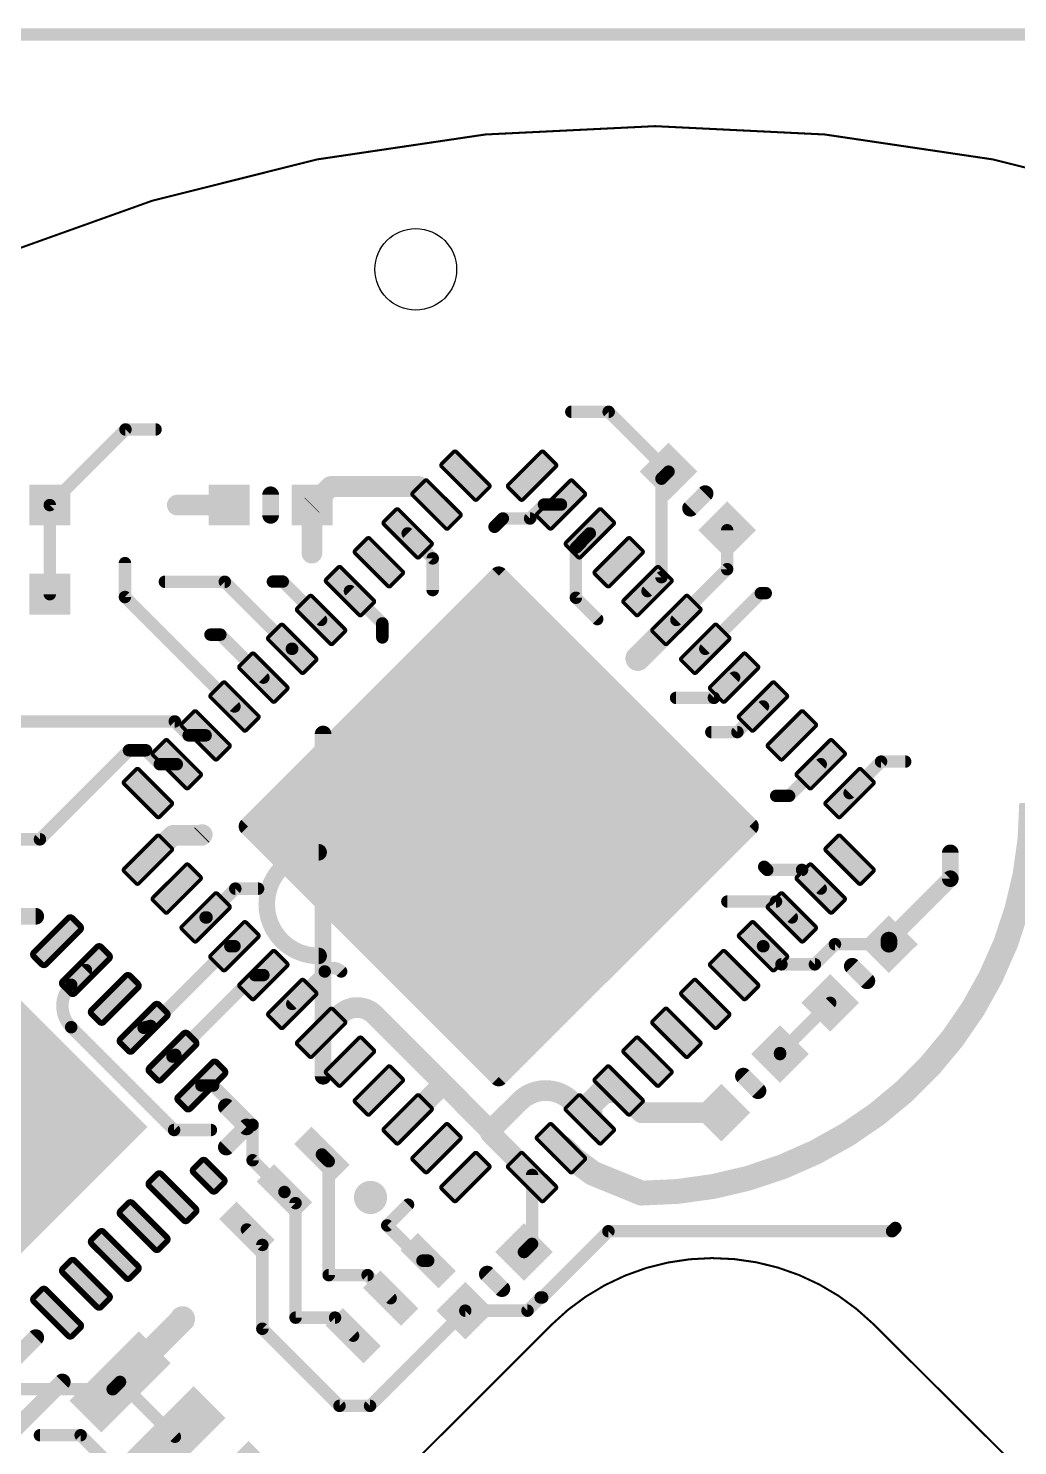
# Model space of a CAD drawing. Extents: x -0.24 to 1.71, y -0.99 to 0.81.
# Drawn here: x 0.538 to 1.015, y 0.126 to 0.81 of the extents above; entities that cross this region are included whole.
import ezdxf

# ---------------------------------------------------------------- set-up
doc = ezdxf.new("R2010")
doc.units = 0
for name, color, linetype in [('1', 12, 'CONTINUOUS'), ('20', 31, 'CONTINUOUS'), ('21', 253, 'CONTINUOUS'), ('22', 253, 'CONTINUOUS')]:
    doc.layers.add(name, color=color, linetype=linetype)

# ---------------------------------------------------------------- blocks, each defined once
blk = doc.blocks.new('RECT')
blk.add_solid([(-0.5, -0.5), (0.5, -0.5), (-0.5, 0.5), (0.5, 0.5)])
blk = doc.blocks.new('RECT117856X44800R50')
at = {"const_width": 0.002756}
blk.add_lwpolyline([(0.013122, -0.002756), (0.013122, 0.002756, 0.414214), (0.011744, 0.004134), (-0.011744, 0.004134, 0.414214), (-0.013122, 0.002756), (-0.013122, -0.002756, 0.414214), (-0.011744, -0.004134), (0.011744, -0.004134, 0.414214)], format="xyb", close=True, dxfattribs=at)
blk.add_solid([(-0.012433, -0.003445), (0.012433, -0.003445), (-0.012433, 0.003445), (0.012433, 0.003445)])
blk = doc.blocks.new('RECT73152X44800R50')
at = {"const_width": 0.002756}
blk.add_lwpolyline([(0.007622, -0.002756), (0.007622, 0.002756, 0.414214), (0.006244, 0.004134), (-0.006244, 0.004134, 0.414214), (-0.007622, 0.002756), (-0.007622, -0.002756, 0.414214), (-0.006244, -0.004134), (0.006244, -0.004134, 0.414214)], format="xyb", close=True, dxfattribs=at)
blk.add_solid([(-0.006933, -0.003445), (0.006933, -0.003445), (-0.006933, 0.003445), (0.006933, 0.003445)])
blk = doc.blocks.new('RECT48000X105664R30')
at = {"const_width": 0.001772}
blk.add_lwpolyline([(0.00502, -0.011228), (0.00502, 0.011228, 0.414214), (0.004134, 0.012114), (-0.004134, 0.012114, 0.414214), (-0.00502, 0.011228), (-0.00502, -0.011228, 0.414214), (-0.004134, -0.012114), (0.004134, -0.012114, 0.414214)], format="xyb", close=True, dxfattribs=at)
blk.add_solid([(-0.004577, -0.011671), (0.004577, -0.011671), (-0.004577, 0.011671), (0.004577, 0.011671)])
blk = doc.blocks.new('RECT731520X731520R5')
at = {"const_width": 0.0045}
blk.add_lwpolyline([(0.08775, -0.0855), (0.08775, 0.0855, 0.414214), (0.0855, 0.08775), (-0.0855, 0.08775, 0.414214), (-0.08775, 0.0855), (-0.08775, -0.0855, 0.414214), (-0.0855, -0.08775), (0.0855, -0.08775, 0.414214)], format="xyb", close=True, dxfattribs=at)
blk.add_solid([(-0.0865, -0.0865), (0.0865, -0.0865), (-0.0865, 0.0865), (0.0865, 0.0865)])

msp = doc.modelspace()

# ---------------------------------------------------------------- linework, layer by layer
at = {"layer": '1'}
for points, const_width in [([(1.7075, 0.807), (-0.2395, 0.807)], 0.006), ([(0.8, 0.625), (0.818, 0.625)], 0.006), ([(0.818, 0.625), (0.846858, 0.596142)], 0.006), ([(0.5485, 0.58), (0.585, 0.6165)], 0.006), ([(0.585, 0.6165), (0.5995, 0.6165)], 0.006), ([(0.843466, 0.592751), (0.846858, 0.596142)], 0.006), ([(0.843466, 0.592751), (0.843466, 0.545225)], 0.006), ([(0.675, 0.58), (0.683983, 0.588983)], 0.01), ([(0.683983, 0.588983), (0.726291, 0.588983)], 0.01), ([(0.726291, 0.588983), (0.735006, 0.580268)], 0.01), ([(0.5485, 0.58), (0.5485, 0.537)], 0.006), ([(0.635, 0.58), (0.61, 0.58)], 0.01), ([(0.675, 0.58), (0.674883, 0.579883)], 0.01), ([(0.674883, 0.579883), (0.674883, 0.556826)], 0.01), ([(0.78682, 0.580268), (0.780105, 0.573553)], 0.006), ([(0.794993, 0.580268), (0.78682, 0.580268)], 0.006), ([(0.766972, 0.573553), (0.762959, 0.569541)], 0.006), ([(0.780105, 0.573553), (0.766972, 0.573553)], 0.006), ([(0.721087, 0.566349), (0.733142, 0.554294)], 0.006), ([(0.808913, 0.566349), (0.804913, 0.562349)], 0.006), ([(0.875142, 0.549062), (0.875142, 0.567858)], 0.006), ([(0.804913, 0.562175), (0.802198, 0.559461)], 0.006), ([(0.802198, 0.559461), (0.802198, 0.535302)], 0.006), ([(0.804913, 0.562349), (0.804913, 0.562175)], 0.006), ([(0.584748, 0.535655), (0.584748, 0.552)], 0.006), ([(0.733142, 0.554294), (0.733142, 0.538985)], 0.006), ([(0.836752, 0.53851), (0.843466, 0.545225)], 0.006), ([(0.850671, 0.524591), (0.875142, 0.549062)], 0.006), ([(0.604, 0.543), (0.632907, 0.543)], 0.006), ([(0.665235, 0.510671), (0.632907, 0.543)], 0.006), ([(0.660825, 0.543094), (0.656094, 0.543094)], 0.006), ([(0.679329, 0.524591), (0.660825, 0.543094)], 0.006), ([(0.693248, 0.53851), (0.708848, 0.52291)], 0.006), ([(0.864591, 0.510671), (0.891419, 0.5375)], 0.006), ([(0.891419, 0.5375), (0.89375, 0.5375)], 0.006), ([(0.63757, 0.482832), (0.584748, 0.535655)], 0.006), ([(0.802198, 0.535302), (0.8125, 0.525)], 0.006), ([(0.850671, 0.524591), (0.832081, 0.506)], 0.012), ([(0.626, 0.5175), (0.630742, 0.5175)], 0.006), ([(0.65149, 0.496752), (0.630742, 0.5175)], 0.006), ([(0.708848, 0.52291), (0.708848, 0.516152)], 0.006), ([(0.665409, 0.510671), (0.665235, 0.510671)], 0.006), ([(0.832081, 0.506), (0.832, 0.506)], 0.01), ([(0.868758, 0.487), (0.87851, 0.496752)], 0.006), ([(0.868758, 0.487), (0.8505, 0.487)], 0.006), ([(0.89243, 0.482832), (0.880087, 0.47049)], 0.006), ([(0.608763, 0.475628), (0.531878, 0.475628)], 0.006), ([(0.615477, 0.468913), (0.608763, 0.475628)], 0.006), ([(0.623651, 0.468913), (0.615477, 0.468913)], 0.006), ([(0.880087, 0.47049), (0.86751, 0.47049)], 0.006), ([(0.73, 0.46), (0.716, 0.46)], 0.012), ([(0.765, 0.425), (0.73, 0.46)], 0.012), ([(0.586708, 0.461708), (0.54375, 0.41875)], 0.006), ([(0.594843, 0.461708), (0.586708, 0.461708)], 0.006), ([(0.601558, 0.454993), (0.594843, 0.461708)], 0.006), ([(0.934188, 0.441074), (0.949364, 0.45625)], 0.006), ([(0.949364, 0.45625), (0.961, 0.45625)], 0.006), ([(0.609732, 0.454993), (0.601558, 0.454993)], 0.006), ([(0.920268, 0.454993), (0.904994, 0.439719)], 0.006), ([(0.904994, 0.439719), (0.898781, 0.439719)], 0.006), ([(0.596157, 0.408926), (0.607872, 0.420641)], 0.01), ([(0.607872, 0.420641), (0.621641, 0.420641)], 0.01), ([(0.621641, 0.420641), (0.622, 0.421)], 0.01), ([(0.54375, 0.41875), (0.48125, 0.41875)], 0.006), ([(0.595812, 0.408926), (0.596157, 0.408926)], 0.01), ([(0.98275, 0.41225), (0.98275, 0.39975)], 0.008), ([(0.894494, 0.404006), (0.893, 0.4055)], 0.006), ([(0.911268, 0.404006), (0.894494, 0.404006)], 0.006), ([(0.911268, 0.404006), (0.920268, 0.395006)], 0.006), ([(0.98275, 0.39975), (0.953142, 0.370142)], 0.008), ([(0.637961, 0.394961), (0.624087, 0.381087)], 0.006), ([(0.648961, 0.394961), (0.637961, 0.394961)], 0.006), ([(0.898696, 0.38874), (0.87524, 0.38874)], 0.006), ([(0.906349, 0.381087), (0.898696, 0.38874)], 0.006), ([(0.623651, 0.381087), (0.624087, 0.381087)], 0.006), ([(0.63557, 0.367168), (0.597121, 0.328718)], 0.006), ([(0.63757, 0.367168), (0.63557, 0.367168)], 0.006), ([(0.89243, 0.367168), (0.892603, 0.367168)], 0.006), ([(0.892603, 0.367168), (0.901318, 0.358453)], 0.006), ([(0.927142, 0.368142), (0.917453, 0.358453)], 0.006), ([(0.953142, 0.368142), (0.927142, 0.368142)], 0.006), ([(0.953142, 0.368142), (0.953142, 0.370142)], 0.008), ([(0.565922, 0.35568), (0.558827, 0.348585)], 0.006), ([(0.64749, 0.353248), (0.60904, 0.314798)], 0.006), ([(0.64749, 0.353248), (0.65149, 0.353248)], 0.006), ([(0.681081, 0.355), (0.665409, 0.339329)], 0.006), ([(0.917453, 0.358453), (0.901318, 0.358453)], 0.006), ([(0.924858, 0.339858), (0.900642, 0.315642)], 0.006), ([(0.688389, 0.334124), (0.679674, 0.325409)], 0.01), ([(0.70514, 0.334124), (0.737382, 0.301882)], 0.01), ([(0.558827, 0.328127), (0.608429, 0.278524)], 0.006), ([(0.59376, 0.327841), (0.597121, 0.328718)], 0.006), ([(0.679329, 0.325409), (0.679674, 0.325409)], 0.01), ([(0.60768, 0.313922), (0.60904, 0.314798)], 0.006), ([(0.900642, 0.315142), (0.900642, 0.315642)], 0.006), ([(0.621599, 0.300002), (0.627273, 0.300002)], 0.006), ([(0.627273, 0.300002), (0.646305, 0.280971)], 0.006), ([(0.721151, 0.283651), (0.738382, 0.300882)], 0.01), ([(0.737382, 0.301882), (0.737382, 0.301797)], 0.01), ([(0.737382, 0.301797), (0.744553, 0.294626)], 0.01), ([(0.744553, 0.294626), (0.738382, 0.300882)], 0.01), ([(0.815832, 0.29757), (0.808913, 0.290651)], 0.012), ([(0.822832, 0.29757), (0.815832, 0.29757)], 0.012), ([(0.823178, 0.29757), (0.822832, 0.29757)], 0.01), ([(0.83389, 0.286858), (0.823178, 0.29757)], 0.01), ([(0.759366, 0.279609), (0.744553, 0.294626)], 0.01), ([(0.775101, 0.292366), (0.762344, 0.279609)], 0.01), ([(0.808913, 0.283651), (0.800198, 0.292366)], 0.01), ([(0.808913, 0.290651), (0.808913, 0.283651)], 0.012), ([(0.721087, 0.283651), (0.721151, 0.283651)], 0.01), ([(0.872358, 0.286858), (0.83389, 0.286858)], 0.01), ([(0.608429, 0.278524), (0.626212, 0.278524)], 0.006), ([(0.646305, 0.280971), (0.646305, 0.263945)], 0.006), ([(0.761352, 0.279609), (0.759366, 0.279609)], 0.01), ([(0.761352, 0.279609), (0.762344, 0.279609)], 0.01), ([(0.77256, 0.265402), (0.761352, 0.276609)], 0.01), ([(0.794993, 0.269732), (0.795962, 0.269732)], 0.012), ([(0.795962, 0.269732), (0.801043, 0.264651)], 0.012), ([(0.646305, 0.263945), (0.661638, 0.248612)], 0.006), ([(0.679733, 0.266707), (0.683, 0.26344)], 0.006), ([(0.77256, 0.265326), (0.77256, 0.265402)], 0.01), ([(0.781074, 0.256812), (0.77256, 0.265326)], 0.01), ([(0.801043, 0.264651), (0.810374, 0.257665)], 0.012), ([(0.683, 0.26344), (0.683, 0.2085)], 0.006), ([(0.781074, 0.255812), (0.781074, 0.256812)], 0.01), ([(0.810374, 0.257665), (0.83384, 0.248065)], 0.012), ([(0.781074, 0.223574), (0.781074, 0.256812)], 0.006), ([(0.661638, 0.248612), (0.667, 0.24325)], 0.006), ([(0.667, 0.24325), (0.667, 0.188)], 0.006), ([(0.72125, 0.2425), (0.71122, 0.23247)], 0.006), ([(0.651, 0.223059), (0.643543, 0.230516)], 0.006), ([(0.728207, 0.215483), (0.71122, 0.23247)], 0.006), ([(0.785938, 0.197723), (0.817891, 0.229676)], 0.006), ([(0.954676, 0.229676), (0.817891, 0.229676)], 0.006), ([(0.95625, 0.23125), (0.954676, 0.229676)], 0.006), ([(0.651, 0.182644), (0.651, 0.223059)], 0.006), ([(0.777142, 0.219642), (0.781074, 0.223574)], 0.006), ([(0.728207, 0.215483), (0.730957, 0.215483)], 0.006), ([(0.683, 0.2085), (0.70175, 0.2085)], 0.006), ([(0.712862, 0.197388), (0.70175, 0.2085)], 0.006), ([(0.785223, 0.197723), (0.778858, 0.191358)], 0.006), ([(0.785223, 0.197723), (0.785938, 0.197723)], 0.006), ([(0.58237, 0.156984), (0.6125, 0.187114)], 0.012), ([(0.6125, 0.187114), (0.6125, 0.1875)], 0.012), ([(0.748858, 0.191358), (0.70293, 0.14543)], 0.006), ([(0.778858, 0.191358), (0.748858, 0.191358)], 0.006), ([(0.688214, 0.14543), (0.651, 0.182644)], 0.006), ([(0.667, 0.188), (0.686059, 0.188)], 0.006), ([(0.686059, 0.188), (0.694766, 0.179293)], 0.006), ([(0.578823, 0.153437), (0.58237, 0.156984)], 0.006), ([(0.58237, 0.156984), (0.58237, 0.156984)], 0.006), ([(0.58237, 0.156984), (0.608817, 0.130537)], 0.006), ([(0.493399, 0.153437), (0.578823, 0.153437)], 0.006), ([(0.70293, 0.14543), (0.688214, 0.14543)], 0.006), ([(0.54375, 0.13125), (0.563384, 0.13125)], 0.006), ([(0.563384, 0.13125), (0.596456, 0.098178)], 0.006)]:
    msp.add_lwpolyline(points, dxfattribs=dict(at, const_width=const_width))
for points, const_width in [([(0.8, 0.6265, 1), (0.8, 0.6235)], 0.003), ([(0.819061, 0.626061, 1), (0.816939, 0.623939)], 0.003), ([(0.818, 0.6235, 1), (0.818, 0.6265)], 0.003), ([(0.585, 0.618, 1), (0.585, 0.615)], 0.003), ([(0.586061, 0.615439, 1), (0.583939, 0.617561)], 0.003), ([(0.5995, 0.615, 1), (0.5995, 0.618)], 0.003), ([(0.844966, 0.592751, 1), (0.841966, 0.592751)], 0.003), ([(0.842406, 0.593811, 1), (0.844527, 0.59169)], 0.003), ([(0.847918, 0.595081, 1), (0.845797, 0.597203)], 0.003), ([(0.845797, 0.595081, 1), (0.847918, 0.597203)], 0.003), ([(0.683983, 0.591483, 1), (0.683983, 0.586483)], 0.005), ([(0.685751, 0.587216, 1), (0.682216, 0.590751)], 0.005), ([(0.728059, 0.590751, 1), (0.724524, 0.587216)], 0.005), ([(0.726291, 0.586483, 1), (0.726291, 0.591483)], 0.005), ([(0.55, 0.58, 1), (0.547, 0.58)], 0.003), ([(0.547439, 0.581061, 1), (0.549561, 0.578939)], 0.003), ([(0.61, 0.5825, 1), (0.61, 0.5775)], 0.005), ([(0.635, 0.5775, 1), (0.635, 0.5825)], 0.005), ([(0.677383, 0.579883, 1), (0.672383, 0.579883)], 0.005), ([(0.673115, 0.581651, 1), (0.676651, 0.578115)], 0.005), ([(0.673232, 0.581768, 1), (0.676768, 0.578232)], 0.005), ([(0.676768, 0.578232, 1), (0.673232, 0.581768)], 0.005), ([(0.733239, 0.578501, 1), (0.736774, 0.582036)], 0.005), ([(0.78682, 0.581768, 1), (0.78682, 0.578768)], 0.003), ([(0.787881, 0.579208, 1), (0.785759, 0.581329)], 0.003), ([(0.794993, 0.578768, 1), (0.794993, 0.581768)], 0.003), ([(0.766972, 0.575053, 1), (0.766972, 0.572053)], 0.003), ([(0.768032, 0.572493, 1), (0.765911, 0.574614)], 0.003), ([(0.779044, 0.574614, 1), (0.781166, 0.572493)], 0.003), ([(0.780105, 0.572053, 1), (0.780105, 0.575053)], 0.003), ([(0.722148, 0.56741, 1), (0.720026, 0.565288)], 0.003), ([(0.761898, 0.570602, 1), (0.76402, 0.56848)], 0.003), ([(0.809974, 0.565288, 1), (0.807852, 0.56741)], 0.003), ([(0.876642, 0.567858, 1), (0.873642, 0.567858)], 0.003), ([(0.803698, 0.559461, 1), (0.800698, 0.559461)], 0.003), ([(0.801138, 0.560521, 1), (0.803259, 0.5584)], 0.003), ([(0.806413, 0.562349, 1), (0.803413, 0.562349)], 0.003), ([(0.803852, 0.56341, 1), (0.805974, 0.561288)], 0.003), ([(0.803413, 0.562175, 1), (0.806413, 0.562175)], 0.003), ([(0.805974, 0.561115, 1), (0.803852, 0.563236)], 0.003), ([(0.586248, 0.552, 1), (0.583248, 0.552)], 0.003), ([(0.672383, 0.556826, 1), (0.677383, 0.556826)], 0.005), ([(0.734642, 0.554294, 1), (0.731642, 0.554294)], 0.003), ([(0.732082, 0.553233, 1), (0.734203, 0.555354)], 0.003), ([(0.844527, 0.544164, 1), (0.842406, 0.546285)], 0.003), ([(0.873642, 0.549062, 1), (0.876642, 0.549062)], 0.003), ([(0.876203, 0.548001, 1), (0.874081, 0.550122)], 0.003), ([(0.604, 0.5445, 1), (0.604, 0.5415)], 0.003), ([(0.633967, 0.544061, 1), (0.631846, 0.541939)], 0.003), ([(0.632907, 0.5415, 1), (0.632907, 0.5445)], 0.003), ([(0.656094, 0.544594, 1), (0.656094, 0.541594)], 0.003), ([(0.661886, 0.544155, 1), (0.659765, 0.542033)], 0.003), ([(0.660825, 0.541594, 1), (0.660825, 0.544594)], 0.003), ([(0.694309, 0.539571, 1), (0.692187, 0.537449)], 0.003), ([(0.731642, 0.538985, 1), (0.734642, 0.538985)], 0.003), ([(0.835691, 0.539571, 1), (0.837813, 0.537449)], 0.003), ([(0.841966, 0.545225, 1), (0.844966, 0.545225)], 0.003), ([(0.891419, 0.539, 1), (0.891419, 0.536)], 0.003), ([(0.89248, 0.536439, 1), (0.890359, 0.538561)], 0.003), ([(0.89375, 0.536, 1), (0.89375, 0.539)], 0.003), ([(0.547, 0.537, 1), (0.55, 0.537)], 0.003), ([(0.585808, 0.536716, 1), (0.583687, 0.534594)], 0.003), ([(0.583248, 0.535655, 1), (0.586248, 0.535655)], 0.003), ([(0.800698, 0.535302, 1), (0.803698, 0.535302)], 0.003), ([(0.803259, 0.536362, 1), (0.801138, 0.534241)], 0.003), ([(0.678268, 0.52353, 1), (0.680389, 0.525651)], 0.003), ([(0.811439, 0.523939, 1), (0.813561, 0.526061)], 0.003), ([(0.852793, 0.522469, 1), (0.84855, 0.526712)], 0.006), ([(0.849611, 0.525651, 1), (0.851732, 0.52353)], 0.003), ([(0.626, 0.519, 1), (0.626, 0.516)], 0.003), ([(0.631802, 0.518561, 1), (0.629681, 0.516439)], 0.003), ([(0.630742, 0.516, 1), (0.630742, 0.519)], 0.003), ([(0.710348, 0.52291, 1), (0.707348, 0.52291)], 0.003), ([(0.707787, 0.52185, 1), (0.709908, 0.523971)], 0.003), ([(0.665235, 0.512171, 1), (0.665235, 0.509171)], 0.003), ([(0.664175, 0.509611, 1), (0.666296, 0.511732)], 0.003), ([(0.665409, 0.509171, 1), (0.665409, 0.512171)], 0.003), ([(0.707348, 0.516152, 1), (0.710348, 0.516152)], 0.003), ([(0.86353, 0.511732, 1), (0.865651, 0.509611)], 0.003), ([(0.829959, 0.508121, 1), (0.834202, 0.503879)], 0.006), ([(0.832, 0.5085, 1), (0.832, 0.5035)], 0.005), ([(0.832081, 0.5035, 1), (0.832081, 0.5085)], 0.005), ([(0.650429, 0.495691, 1), (0.65255, 0.497813)], 0.003), ([(0.879571, 0.495691, 1), (0.877449, 0.497813)], 0.003), ([(0.8505, 0.4885, 1), (0.8505, 0.4855)], 0.003), ([(0.867698, 0.488061, 1), (0.869819, 0.485939)], 0.003), ([(0.868758, 0.4855, 1), (0.868758, 0.4885)], 0.003), ([(0.89349, 0.481772, 1), (0.891369, 0.483893)], 0.003), ([(0.63651, 0.481772, 1), (0.638631, 0.483893)], 0.003), ([(0.609823, 0.476688, 1), (0.607702, 0.474567)], 0.003), ([(0.608763, 0.474128, 1), (0.608763, 0.477128)], 0.003), ([(0.615477, 0.470413, 1), (0.615477, 0.467413)], 0.003), ([(0.623651, 0.467413, 1), (0.623651, 0.470413)], 0.003), ([(0.86751, 0.47199, 1), (0.86751, 0.46899)], 0.003), ([(0.879026, 0.47155, 1), (0.881148, 0.469429)], 0.003), ([(0.880087, 0.46899, 1), (0.880087, 0.47199)], 0.003), ([(0.614417, 0.467852, 1), (0.616538, 0.469974)], 0.003), ([(0.716, 0.463, 1), (0.716, 0.457)], 0.006), ([(0.732121, 0.462121, 1), (0.727879, 0.457879)], 0.006), ([(0.73, 0.457, 1), (0.73, 0.463)], 0.006), ([(0.586708, 0.463208, 1), (0.586708, 0.460208)], 0.003), ([(0.587769, 0.460648, 1), (0.585648, 0.462769)], 0.003), ([(0.595904, 0.462769, 1), (0.593782, 0.460648)], 0.003), ([(0.594843, 0.460208, 1), (0.594843, 0.463208)], 0.003), ([(0.949364, 0.45775, 1), (0.949364, 0.45475)], 0.003), ([(0.950424, 0.455189, 1), (0.948303, 0.457311)], 0.003), ([(0.961, 0.45475, 1), (0.961, 0.45775)], 0.003), ([(0.601558, 0.456493, 1), (0.601558, 0.453493)], 0.003), ([(0.600497, 0.453933, 1), (0.602619, 0.456054)], 0.003), ([(0.609732, 0.453493, 1), (0.609732, 0.456493)], 0.003), ([(0.921329, 0.453933, 1), (0.919208, 0.456054)], 0.003), ([(0.83384, 0.248065, 0.414214), (1.022, 0.436225)], 0.012), ([(0.898781, 0.441219, 1), (0.898781, 0.438219)], 0.003), ([(0.903933, 0.44078, 1), (0.906055, 0.438658)], 0.003), ([(0.904994, 0.438219, 1), (0.904994, 0.441219)], 0.003), ([(0.933127, 0.442135, 1), (0.935248, 0.440013)], 0.003), ([(0.607872, 0.423141, 1), (0.607872, 0.418141)], 0.005), ([(0.60964, 0.418873, 1), (0.606104, 0.422409)], 0.005), ([(0.619873, 0.422409, 1), (0.623409, 0.418873)], 0.005), ([(0.623768, 0.419232, 1), (0.620232, 0.422768)], 0.005), ([(0.621641, 0.418141, 1), (0.621641, 0.423141)], 0.005), ([(0.762879, 0.422879, 1), (0.767121, 0.427121)], 0.006), ([(0.542689, 0.419811, 1), (0.544811, 0.417689)], 0.003), ([(0.54375, 0.41725, 1), (0.54375, 0.42025)], 0.003), ([(0.595812, 0.411426, 1), (0.595812, 0.406426)], 0.005), ([(0.594389, 0.410694, 1), (0.597925, 0.407158)], 0.005), ([(0.596157, 0.406426, 1), (0.596157, 0.411426)], 0.005), ([(0.98475, 0.41225, 1), (0.98075, 0.41225)], 0.004), ([(0.894061, 0.406561, 1), (0.891939, 0.404439)], 0.003), ([(0.894494, 0.405506, 1), (0.894494, 0.402506)], 0.003), ([(0.893433, 0.402946, 1), (0.895554, 0.405067)], 0.003), ([(0.912329, 0.405067, 1), (0.910208, 0.402946)], 0.003), ([(0.911268, 0.402506, 1), (0.911268, 0.405506)], 0.003), ([(0.984164, 0.398336, 1), (0.981336, 0.401164)], 0.004), ([(0.637961, 0.396461, 1), (0.637961, 0.393461)], 0.003), ([(0.639022, 0.3939, 1), (0.6369, 0.396022)], 0.003), ([(0.648961, 0.393461, 1), (0.648961, 0.396461)], 0.003), ([(0.919208, 0.393946, 1), (0.921329, 0.396067)], 0.003), ([(0.98075, 0.39975, 1), (0.98475, 0.39975)], 0.004), ([(0.87524, 0.39024, 1), (0.87524, 0.38724)], 0.003), ([(0.899757, 0.3898, 1), (0.897635, 0.387679)], 0.003), ([(0.898696, 0.38724, 1), (0.898696, 0.39024)], 0.003), ([(0.623651, 0.382587, 1), (0.623651, 0.379587)], 0.003), ([(0.623026, 0.382148, 1), (0.625148, 0.380026)], 0.003), ([(0.624087, 0.379587, 1), (0.624087, 0.382587)], 0.003), ([(0.905288, 0.380026, 1), (0.90741, 0.382148)], 0.003), ([(0.63557, 0.368668, 1), (0.63557, 0.365668)], 0.003), ([(0.636631, 0.366107, 1), (0.63451, 0.368228)], 0.003), ([(0.63757, 0.365668, 1), (0.63757, 0.368668)], 0.003), ([(0.89243, 0.368668, 1), (0.89243, 0.365668)], 0.003), ([(0.893664, 0.368228, 1), (0.891542, 0.366107)], 0.003), ([(0.892603, 0.365668, 1), (0.892603, 0.368668)], 0.003), ([(0.927142, 0.369642, 1), (0.927142, 0.366642)], 0.003), ([(0.928203, 0.367081, 1), (0.926081, 0.369203)], 0.003), ([(0.955142, 0.370142, 1), (0.951142, 0.370142)], 0.004), ([(0.951728, 0.371556, 1), (0.954556, 0.368728)], 0.004), ([(0.951142, 0.368142, 1), (0.955142, 0.368142)], 0.004), ([(0.953142, 0.366642, 1), (0.953142, 0.369642)], 0.003), ([(0.566982, 0.354619, 1), (0.564861, 0.356741)], 0.003), ([(0.64749, 0.354748, 1), (0.64749, 0.351748)], 0.003), ([(0.64855, 0.352187, 1), (0.646429, 0.354309)], 0.003), ([(0.65149, 0.351748, 1), (0.65149, 0.354748)], 0.003), ([(0.689, 0.355, 0.414214), (0.681081, 0.355)], 0.006), ([(0.68002, 0.356061, 1), (0.682141, 0.35394)], 0.003), ([(0.682141, 0.35394, 1), (0.68002, 0.356061)], 0.003), ([(0.687939, 0.353939, 1), (0.690061, 0.356061)], 0.003), ([(0.901318, 0.359953, 1), (0.901318, 0.356953)], 0.003), ([(0.900257, 0.357392, 1), (0.902378, 0.359513)], 0.003), ([(0.916392, 0.359513, 1), (0.918513, 0.357392)], 0.003), ([(0.917453, 0.356953, 1), (0.917453, 0.359953)], 0.003), ([(0.558827, 0.348585, 0.414214), (0.558827, 0.328127)], 0.006), ([(0.557766, 0.349645, 1), (0.559887, 0.347524)], 0.003), ([(0.559887, 0.347524, 1), (0.557766, 0.349645)], 0.003), ([(0.664349, 0.340389, 1), (0.66647, 0.338268)], 0.003), ([(0.70514, 0.334124, 0.414214), (0.688389, 0.334124)], 0.01), ([(0.925918, 0.338797, 1), (0.923797, 0.340918)], 0.003), ([(0.686621, 0.335892, 1), (0.690156, 0.332356)], 0.005), ([(0.690156, 0.332356, 1), (0.686621, 0.335892)], 0.005), ([(0.706908, 0.335892, 1), (0.703372, 0.332356)], 0.005), ([(0.703372, 0.332356, 1), (0.706908, 0.335892)], 0.005), ([(0.559887, 0.329188, 1), (0.557766, 0.327066)], 0.003), ([(0.557766, 0.327066, 1), (0.559887, 0.329188)], 0.003), ([(0.593382, 0.329292, 1), (0.594139, 0.32639)], 0.003), ([(0.59606, 0.329779, 1), (0.598181, 0.327657)], 0.003), ([(0.597499, 0.327266, 1), (0.596742, 0.330169)], 0.003), ([(0.679329, 0.327909, 1), (0.679329, 0.322909)], 0.005), ([(0.677906, 0.327177, 1), (0.681441, 0.323641)], 0.005), ([(0.679674, 0.322909, 1), (0.679674, 0.327909)], 0.005), ([(0.606867, 0.315182, 1), (0.608493, 0.312661)], 0.003), ([(0.60798, 0.315859, 1), (0.610101, 0.313738)], 0.003), ([(0.609853, 0.313538, 1), (0.608228, 0.316059)], 0.003), ([(0.902142, 0.315642, 1), (0.899142, 0.315642)], 0.003), ([(0.899581, 0.316703, 1), (0.901703, 0.314581)], 0.003), ([(0.899142, 0.315142, 1), (0.902142, 0.315142)], 0.003), ([(0.621599, 0.301502, 1), (0.621599, 0.298502)], 0.003), ([(0.628334, 0.301063, 1), (0.626213, 0.298941)], 0.003), ([(0.627273, 0.298502, 1), (0.627273, 0.301502)], 0.003), ([(0.739882, 0.301882, 1), (0.734882, 0.301882)], 0.005), ([(0.73915, 0.303565, 1), (0.735614, 0.300029)], 0.005), ([(0.734882, 0.301797, 1), (0.739882, 0.301797)], 0.005), ([(0.735614, 0.300114, 1), (0.73915, 0.30365)], 0.005), ([(0.740162, 0.302638, 1), (0.736602, 0.299126)], 0.005), ([(0.74015, 0.299114, 1), (0.736614, 0.30265)], 0.005), ([(0.800198, 0.292366, 0.414214), (0.775101, 0.292366)], 0.01), ([(0.815832, 0.30057, 1), (0.815832, 0.29457)], 0.006), ([(0.817954, 0.295449, 1), (0.813711, 0.299692)], 0.006), ([(0.822832, 0.30007, 1), (0.822832, 0.29507)], 0.005), ([(0.824945, 0.299338, 1), (0.82141, 0.295803)], 0.005), ([(0.822832, 0.29457, 1), (0.822832, 0.30057)], 0.006), ([(0.823178, 0.29507, 1), (0.823178, 0.30007)], 0.005), ([(0.746332, 0.296382, 1), (0.742773, 0.292871)], 0.005), ([(0.742773, 0.292871, 1), (0.746332, 0.296382)], 0.005), ([(0.742785, 0.292859, 1), (0.74632, 0.296394)], 0.005), ([(0.773333, 0.294134, 1), (0.776869, 0.290598)], 0.005), ([(0.776869, 0.290598, 1), (0.773333, 0.294134)], 0.005), ([(0.801966, 0.294134, 1), (0.79843, 0.290598)], 0.005), ([(0.79843, 0.290598, 1), (0.801966, 0.294134)], 0.005), ([(0.811913, 0.290651, 1), (0.805913, 0.290651)], 0.006), ([(0.806792, 0.292772, 1), (0.811034, 0.28853)], 0.006), ([(0.721087, 0.286151, 1), (0.721087, 0.281151)], 0.005), ([(0.719383, 0.285419, 1), (0.722919, 0.281883)], 0.005), ([(0.721151, 0.281151, 1), (0.721151, 0.286151)], 0.005), ([(0.807145, 0.281883, 1), (0.810681, 0.285419)], 0.005), ([(0.83389, 0.289358, 1), (0.83389, 0.284358)], 0.005), ([(0.832122, 0.28509, 1), (0.835658, 0.288626)], 0.005), ([(0.872358, 0.284358, 1), (0.872358, 0.289358)], 0.005), ([(0.608429, 0.280024, 1), (0.608429, 0.277024)], 0.003), ([(0.607368, 0.277464, 1), (0.60949, 0.279585)], 0.003), ([(0.626212, 0.277024, 1), (0.626212, 0.280024)], 0.003), ([(0.647805, 0.280971, 1), (0.644805, 0.280971)], 0.003), ([(0.645244, 0.27991, 1), (0.647365, 0.282032)], 0.003), ([(0.759366, 0.282109, 1), (0.759366, 0.277109)], 0.005), ([(0.757586, 0.277854, 1), (0.761146, 0.281365)], 0.005), ([(0.761352, 0.279609, 0.414214), (0.761352, 0.276609)], 0.01), ([(0.761352, 0.282109, 1), (0.761352, 0.277109)], 0.005), ([(0.76312, 0.278377, 1), (0.759584, 0.274842)], 0.005), ([(0.76312, 0.277842, 1), (0.759584, 0.281377)], 0.005), ([(0.759584, 0.274842, 1), (0.76312, 0.278377)], 0.005), ([(0.760577, 0.281377, 1), (0.764112, 0.277842)], 0.005), ([(0.761352, 0.277109, 1), (0.761352, 0.282109)], 0.005), ([(0.762344, 0.277109, 1), (0.762344, 0.282109)], 0.005), ([(0.805913, 0.283651, 1), (0.811913, 0.283651)], 0.006), ([(0.794993, 0.272732, 1), (0.794993, 0.266732)], 0.006), ([(0.798083, 0.271853, 1), (0.793841, 0.26761)], 0.006), ([(0.795962, 0.266732, 1), (0.795962, 0.272732)], 0.006), ([(0.647365, 0.265006, 1), (0.645244, 0.262885)], 0.003), ([(0.680794, 0.267768, 1), (0.678673, 0.265646)], 0.003), ([(0.77506, 0.265402, 1), (0.77006, 0.265402)], 0.005), ([(0.774328, 0.267094, 1), (0.770792, 0.263558)], 0.005), ([(0.77006, 0.265326, 1), (0.77506, 0.265326)], 0.005), ([(0.770792, 0.263634, 1), (0.774328, 0.267169)], 0.005), ([(0.802841, 0.267052, 1), (0.799245, 0.262249)], 0.006), ([(0.798921, 0.26253, 1), (0.803164, 0.266772)], 0.006), ([(0.644805, 0.263945, 1), (0.647805, 0.263945)], 0.003), ([(0.6845, 0.26344, 1), (0.6815, 0.26344)], 0.003), ([(0.681939, 0.26238, 1), (0.684061, 0.264501)], 0.003), ([(0.783574, 0.256812, 1), (0.778574, 0.256812)], 0.005), ([(0.779306, 0.255044, 1), (0.782842, 0.25858)], 0.005), ([(0.81151, 0.260442, 1), (0.809238, 0.254888)], 0.006), ([(0.808576, 0.255264, 1), (0.812172, 0.260067)], 0.006), ([(0.778574, 0.255812, 1), (0.783574, 0.255812)], 0.005), ([(0.782574, 0.256812, 1), (0.779574, 0.256812)], 0.003), ([(0.83384, 0.251065, 1), (0.83384, 0.245065)], 0.006), ([(0.832704, 0.245289, 1), (0.834976, 0.250842)], 0.006), ([(0.662699, 0.249672, 1), (0.660578, 0.247551)], 0.003), ([(0.660578, 0.247551, 1), (0.662699, 0.249672)], 0.003), ([(0.6685, 0.24325, 1), (0.6655, 0.24325)], 0.003), ([(0.665939, 0.242189, 1), (0.668061, 0.244311)], 0.003), ([(0.722311, 0.241439, 1), (0.720189, 0.243561)], 0.003), ([(0.644604, 0.231577, 1), (0.642482, 0.229456)], 0.003), ([(0.712281, 0.233531, 1), (0.71016, 0.23141)], 0.003), ([(0.71016, 0.233531, 1), (0.712281, 0.23141)], 0.003), ([(0.817891, 0.231176, 1), (0.817891, 0.228176)], 0.003), ([(0.818952, 0.228615, 1), (0.816831, 0.230736)], 0.003), ([(0.954676, 0.228176, 1), (0.954676, 0.231176)], 0.003), ([(0.957311, 0.230189, 1), (0.955189, 0.232311)], 0.003), ([(0.6525, 0.223059, 1), (0.6495, 0.223059)], 0.003), ([(0.782135, 0.222513, 1), (0.780013, 0.224635)], 0.003), ([(0.953615, 0.230736, 1), (0.955736, 0.228615)], 0.003), ([(0.649939, 0.221999, 1), (0.652061, 0.22412)], 0.003), ([(0.776081, 0.220703, 1), (0.778203, 0.218581)], 0.003), ([(0.779574, 0.223574, 1), (0.782574, 0.223574)], 0.003), ([(0.728207, 0.216983, 1), (0.728207, 0.213983)], 0.003), ([(0.727146, 0.214423, 1), (0.729268, 0.216544)], 0.003), ([(0.730957, 0.213983, 1), (0.730957, 0.216983)], 0.003), ([(0.683, 0.21, 1), (0.683, 0.207)], 0.003), ([(0.6815, 0.2085, 1), (0.6845, 0.2085)], 0.003), ([(0.702811, 0.209561, 1), (0.700689, 0.207439)], 0.003), ([(0.70175, 0.207, 1), (0.70175, 0.21)], 0.003), ([(0.711801, 0.196328, 1), (0.713922, 0.198449)], 0.003), ([(0.785223, 0.199223, 1), (0.785223, 0.196223)], 0.003), ([(0.786283, 0.196662, 1), (0.784162, 0.198783)], 0.003), ([(0.784878, 0.198783, 1), (0.786999, 0.196662)], 0.003), ([(0.785938, 0.196223, 1), (0.785938, 0.199223)], 0.003), ([(0.6155, 0.1875, 1), (0.6095, 0.1875)], 0.006), ([(0.614621, 0.184992, 1), (0.610379, 0.189235)], 0.006), ([(0.748858, 0.192858, 1), (0.748858, 0.189858)], 0.003), ([(0.749918, 0.190297, 1), (0.747797, 0.192418)], 0.003), ([(0.777797, 0.192418, 1), (0.779918, 0.190297)], 0.003), ([(0.778858, 0.189858, 1), (0.778858, 0.192858)], 0.003), ([(0.6095, 0.187114, 1), (0.6155, 0.187114)], 0.006), ([(0.652061, 0.183705, 1), (0.649939, 0.181583)], 0.003), ([(0.667, 0.1895, 1), (0.667, 0.1865)], 0.003), ([(0.6655, 0.188, 1), (0.6685, 0.188)], 0.003), ([(0.68712, 0.189061, 1), (0.684999, 0.186939)], 0.003), ([(0.686059, 0.1865, 1), (0.686059, 0.1895)], 0.003), ([(0.6495, 0.182644, 1), (0.6525, 0.182644)], 0.003), ([(0.693706, 0.178232, 1), (0.695827, 0.180354)], 0.003), ([(0.580249, 0.159105, 1), (0.584492, 0.154863)], 0.006), ([(0.58237, 0.158484, 1), (0.58237, 0.155484)], 0.003), ([(0.583431, 0.158045, 1), (0.58131, 0.155923)], 0.003), ([(0.583431, 0.155923, 1), (0.58131, 0.158045)], 0.003), ([(0.58237, 0.155484, 1), (0.58237, 0.158484)], 0.003), ([(0.577763, 0.154498, 1), (0.579884, 0.152376)], 0.003), ([(0.578823, 0.151937, 1), (0.578823, 0.154937)], 0.003), ([(0.688214, 0.14693, 1), (0.688214, 0.14393)], 0.003), ([(0.687153, 0.14437, 1), (0.689274, 0.146491)], 0.003), ([(0.70187, 0.146491, 1), (0.703991, 0.14437)], 0.003), ([(0.70293, 0.14393, 1), (0.70293, 0.14693)], 0.003), ([(0.54375, 0.13275, 1), (0.54375, 0.12975)], 0.003), ([(0.564445, 0.132311, 1), (0.562323, 0.130189)], 0.003), ([(0.563384, 0.12975, 1), (0.563384, 0.13275)], 0.003), ([(0.607757, 0.129476, 1), (0.609878, 0.131598)], 0.003)]:
    msp.add_lwpolyline(points, format="xyb", dxfattribs=dict(at, const_width=const_width))
at = {"layer": '20'}
for points, const_width in [([(0.840367, -0.907188, 1), (0.840367, 0.762812, 1), (0.840367, -0.907188)], 0.000984), ([(0.945554, 0.184976, 0.412314), (0.790354, 0.184472)], 0.000984), ([(0.79018, 0.184646, 1), (0.790528, 0.184298)], 0.000492), ([(0.790528, 0.184298, 1), (0.79018, 0.184646)], 0.000492), ([(0.945727, 0.18515, 1), (0.94538, 0.184802)], 0.000492), ([(0.945381, 0.184801, 1), (0.945726, 0.185151)], 0.000492)]:
    msp.add_lwpolyline(points, format="xyb", dxfattribs=dict(at, const_width=const_width))
at = {"layer": '20', "const_width": 0.000984}
for points in [[(0.583818, -0.022065), (0.790354, 0.184472)], [(0.945554, 0.184976), (1.099382, 0.031769)]]:
    msp.add_lwpolyline(points, dxfattribs=at)
at = {"layer": '20'}
msp.add_circle((0.725, 0.69375), 0.019685, dxfattribs=at)
at = {"layer": '21', "const_width": 0.008}
for points in [[(0.655, 0.575), (0.655, 0.585)], [(0.864535, 0.585535), (0.857464, 0.578464)], [(0.541743, 0.381612), (0.522256, 0.381612)], [(0.942535, 0.350464), (0.935464, 0.357535)], [(0.882964, 0.304535), (0.890035, 0.297464)], [(0.643355, 0.28), (0.633612, 0.289743)], [(0.633612, 0.270256), (0.643355, 0.28)], [(0.759464, 0.209035), (0.766535, 0.201964)], [(0.541743, 0.178388), (0.532, 0.168645)], [(0.554531, 0.156984), (0.509989, 0.112442)]]:
    msp.add_lwpolyline(points, dxfattribs=at)
at = {"layer": '21'}
for points, const_width in [([(0.657, 0.585, 1), (0.653, 0.585)], 0.004), ([(0.86595, 0.584121, 1), (0.863121, 0.58695)], 0.004), ([(0.85605, 0.579879, 1), (0.858879, 0.57705)], 0.004), ([(0.653, 0.575, 1), (0.657, 0.575)], 0.004), ([(0.541743, 0.379612, 1), (0.541743, 0.383612)], 0.004), ([(0.936879, 0.35895, 1), (0.93405, 0.356121)], 0.004), ([(0.941121, 0.34905, 1), (0.94395, 0.351879)], 0.004), ([(0.884379, 0.30595, 1), (0.88155, 0.303121)], 0.004), ([(0.888621, 0.29605, 1), (0.89145, 0.298879)], 0.004), ([(0.635026, 0.291158, 1), (0.632198, 0.288329)], 0.004), ([(0.64477, 0.278586, 1), (0.641941, 0.281414)], 0.004), ([(0.641941, 0.278586, 1), (0.64477, 0.281414)], 0.004), ([(0.632197, 0.271671, 1), (0.635026, 0.268842)], 0.004), ([(0.70316, 0.241981, 1), (0.70316, 0.249981, 1), (0.70316, 0.241981)], 0.008), ([(0.760879, 0.21045, 1), (0.75805, 0.207621)], 0.004), ([(0.765121, 0.20055, 1), (0.76795, 0.203379)], 0.004), ([(0.543158, 0.176974, 1), (0.540329, 0.179802)], 0.004), ([(0.555946, 0.15557, 1), (0.553117, 0.158398)], 0.004)]:
    msp.add_lwpolyline(points, format="xyb", dxfattribs=dict(at, const_width=const_width))
at = {"layer": '22', "const_width": 0.008}
msp.add_lwpolyline([(0.680291, 0.304429), (0.680291, 0.469587)], dxfattribs=at)
at = {"layer": '22'}
for points, const_width in [([(0.682291, 0.469587, 1), (0.678291, 0.469587)], 0.004), ([(0.678126, 0.4125, 1), (0.678126, 0.3625)], 0.008), ([(0.678126, 0.4105, 1), (0.678126, 0.4145)], 0.004), ([(0.678126, 0.3605, 1), (0.678126, 0.3645)], 0.004), ([(0.678291, 0.304429, 1), (0.682291, 0.304429)], 0.004)]:
    msp.add_lwpolyline(points, format="xyb", dxfattribs=dict(at, const_width=const_width))

# ---------------------------------------------------------------- block references
at = {"layer": '1'}
for p, xscale, yscale, rotation in [((0.846858, 0.596142), 0.019685, 0.019685, 315), ((0.5485, 0.58), 0.019685, 0.019685, 180), ((0.635, 0.58), 0.019685, 0.019685, 180), ((0.675, 0.58), 0.019685, 0.019685, 180), ((0.875142, 0.567858), 0.019685, 0.019685, 315), ((0.953142, 0.368142), 0.019685, 0.019685, 225), ((0.924858, 0.339858), 0.019685, 0.019685, 225), ((0.532, 0.28), 0.09, 0.09, 315), ((0.900642, 0.315142), 0.019685, 0.019685, 45), ((0.872358, 0.286858), 0.019685, 0.019685, 45), ((0.679733, 0.266707), 0.011811, 0.025984, 45), ((0.661638, 0.248612), 0.011811, 0.025984, 45), ((0.643543, 0.230516), 0.011811, 0.025984, 45), ((0.777142, 0.219642), 0.019685, 0.019685, 45), ((0.730957, 0.215483), 0.011811, 0.025984, 225), ((0.712862, 0.197388), 0.011811, 0.025984, 225), ((0.748858, 0.191358), 0.019685, 0.019685, 45), ((0.694766, 0.179293), 0.011811, 0.025984, 225), ((0.58237, 0.156984), 0.021654, 0.047244, 135), ((0.608817, 0.130537), 0.021654, 0.047244, 135), ((0.635264, 0.10409), 0.021654, 0.047244, 135)]:
    msp.add_blockref('RECT', p, dxfattribs=dict(at, xscale=xscale, yscale=yscale, rotation=rotation))
for name, p, rotation in [('RECT48000X105664R30', (0.748926, 0.594188), 225), ('RECT48000X105664R30', (0.781074, 0.594188), 135), ('RECT48000X105664R30', (0.735006, 0.580268), 225), ('RECT48000X105664R30', (0.794993, 0.580268), 135), ('RECT48000X105664R30', (0.721087, 0.566349), 225), ('RECT48000X105664R30', (0.808913, 0.566349), 135), ('RECT48000X105664R30', (0.707168, 0.55243), 225), ('RECT48000X105664R30', (0.822832, 0.55243), 135), ('RECT731520X731520R5', (0.765, 0.425), 135), ('RECT48000X105664R30', (0.693248, 0.53851), 225), ('RECT48000X105664R30', (0.836752, 0.53851), 135), ('RECT48000X105664R30', (0.679329, 0.524591), 225), ('RECT48000X105664R30', (0.850671, 0.524591), 135), ('RECT48000X105664R30', (0.665409, 0.510671), 225), ('RECT48000X105664R30', (0.864591, 0.510671), 135), ('RECT48000X105664R30', (0.65149, 0.496752), 225), ('RECT48000X105664R30', (0.87851, 0.496752), 135), ('RECT48000X105664R30', (0.63757, 0.482832), 225), ('RECT48000X105664R30', (0.89243, 0.482832), 135), ('RECT48000X105664R30', (0.623651, 0.468913), 225), ('RECT48000X105664R30', (0.906349, 0.468913), 135), ('RECT48000X105664R30', (0.609732, 0.454993), 225), ('RECT48000X105664R30', (0.920268, 0.454993), 135), ('RECT48000X105664R30', (0.595812, 0.441074), 225), ('RECT48000X105664R30', (0.934188, 0.441074), 135), ('RECT48000X105664R30', (0.595812, 0.408926), 315), ('RECT48000X105664R30', (0.934188, 0.408926), 45), ('RECT48000X105664R30', (0.609732, 0.395006), 315), ('RECT48000X105664R30', (0.920268, 0.395006), 45), ('RECT48000X105664R30', (0.623651, 0.381087), 315), ('RECT48000X105664R30', (0.906349, 0.381087), 45), ('RECT117856X44800R50', (0.552002, 0.369599), 225), ('RECT48000X105664R30', (0.63757, 0.367168), 315), ('RECT48000X105664R30', (0.89243, 0.367168), 45), ('RECT117856X44800R50', (0.565922, 0.35568), 225), ('RECT48000X105664R30', (0.65149, 0.353248), 315), ('RECT48000X105664R30', (0.87851, 0.353248), 45), ('RECT117856X44800R50', (0.579841, 0.34176), 225), ('RECT48000X105664R30', (0.665409, 0.339329), 315), ('RECT48000X105664R30', (0.864591, 0.339329), 45), ('RECT117856X44800R50', (0.59376, 0.327841), 225), ('RECT48000X105664R30', (0.679329, 0.325409), 315), ('RECT48000X105664R30', (0.850671, 0.325409), 45), ('RECT117856X44800R50', (0.60768, 0.313922), 225), ('RECT48000X105664R30', (0.693248, 0.31149), 315), ('RECT48000X105664R30', (0.836752, 0.31149), 45), ('RECT117856X44800R50', (0.621599, 0.300002), 225), ('RECT48000X105664R30', (0.707168, 0.29757), 315), ('RECT48000X105664R30', (0.822832, 0.29757), 45), ('RECT48000X105664R30', (0.721087, 0.283651), 315), ('RECT48000X105664R30', (0.808913, 0.283651), 45), ('RECT48000X105664R30', (0.735006, 0.269732), 315), ('RECT48000X105664R30', (0.794993, 0.269732), 45), ('RECT73152X44800R50', (0.625135, 0.256462), 315), ('RECT48000X105664R30', (0.748926, 0.255812), 315), ('RECT48000X105664R30', (0.781074, 0.255812), 45), ('RECT117856X44800R50', (0.60768, 0.246078), 315), ('RECT117856X44800R50', (0.59376, 0.232159), 315), ('RECT117856X44800R50', (0.579841, 0.218239), 315), ('RECT117856X44800R50', (0.565922, 0.20432), 315), ('RECT117856X44800R50', (0.552002, 0.190401), 315)]:
    msp.add_blockref(name, p, dxfattribs=dict(at, rotation=rotation))
at = {"layer": '1', "xscale": 0.019685, "yscale": 0.019685}
msp.add_blockref('RECT', (0.5485, 0.537), dxfattribs=at)

doc.saveas('drawing.dxf')
